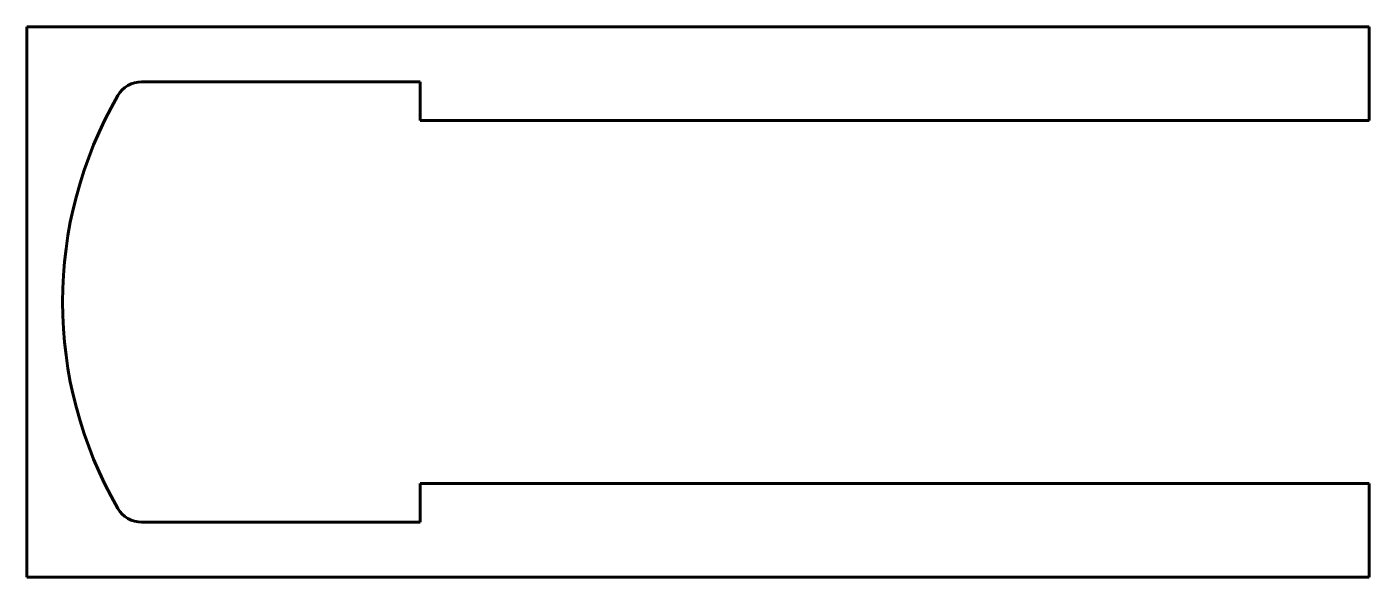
# Model space of a CAD drawing. Header units: millimetres. Extents: x 0 to 488, y 0 to 200.
import ezdxf

# ---------------------------------------------------------------- set-up
doc = ezdxf.new("R2010")
doc.units = ezdxf.units.MM
doc.linetypes.add('K5LT_BASIC', pattern=[0])

msp = doc.modelspace()

# ---------------------------------------------------------------- linework, layer by layer
at = {"color": 150, "linetype": 'K5LT_BASIC', "lineweight": 60, "true_color": 0x0080ff}
for p, q in [((488, 200), (0, 200)), ((0, 200), (0, 0)), ((488, 166), (488, 200)), ((41.74, 180), (142.97, 180)), ((142.97, 180), (142.97, 166)), ((142.97, 166), (488, 166)), ((488, 34), (142.97, 34)), ((142.97, 34), (142.97, 20)), ((488, 0), (488, 34)), ((142.97, 20), (41.74, 20)), ((0, 0), (488, 0))]:
    msp.add_line(p, q, dxfattribs=at)
for centre, radius, start, end in [((41.74, 170), 10, 90, 149.9791), ((162.89, 100), 149.91, 149.9791, 210.0209), ((41.74, 30), 10, 210.0209, 270)]:
    msp.add_arc(centre, radius, start, end, dxfattribs=at)

doc.saveas('drawing.dxf')
